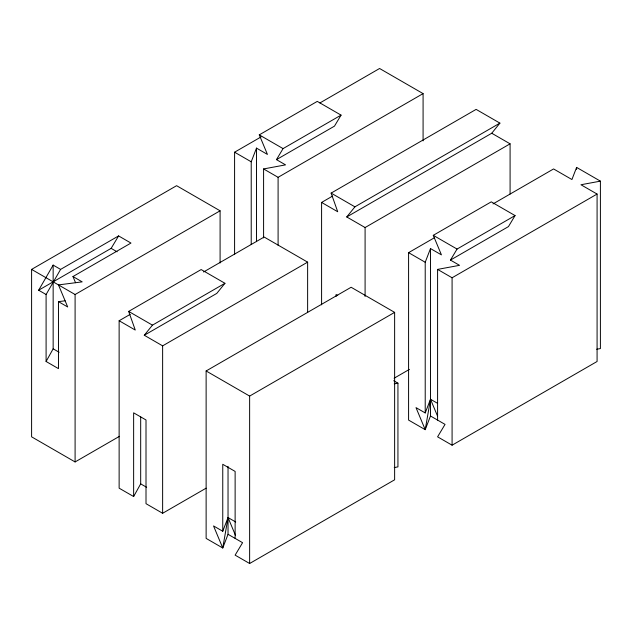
<?xml version="1.0" encoding="UTF-8"?>
<svg xmlns="http://www.w3.org/2000/svg" width="632" height="632" viewBox="0 0 632 632"><rect width="100%" height="100%" fill="white"/><g stroke="black" fill="none" stroke-linecap="round" stroke-linejoin="round"><path stroke-width="0.95" d="M251.22 244.529L251.22 161.8L256.497 148.109L267.439 154.421L259.27 134.869L317.264 101.389L341.059 115.127L334.462 126.147L276.461 159.635L285.546 164.873L263.591 168.941L263.591 237.885M228.034 466.345L228.034 534.301L222.756 547.999L213.537 525.927L222.756 531.251L228.034 517.561L235.72 522M430.495 248.566L430.495 415.99L425.218 429.681L415.998 407.616L425.218 412.941L425.218 262.256L430.495 248.566L441.436 254.878L433.268 235.325L491.262 201.845L515.056 215.575L508.452 226.604L450.458 260.084L459.535 265.329L437.589 269.398L437.589 420.083M425.218 412.941L430.495 399.25L437.328 403.192M596.695 349.251L600.4 348.564L600.4 181.139L576.605 167.401L571.928 179.535L553.585 168.941L493.031 203.907M75.556 282.717L72.972 276.54L130.966 243.059L118.595 235.918L60.601 269.398L53.151 265.1L38.647 290.214L46.097 294.512L46.097 361.488L58.468 368.63L58.468 301.654L65.112 300.8M46.097 294.512L60.601 269.398M46.097 361.488L53.151 348.817L53.151 265.1M130.224 314.341L119.132 320.74L119.132 488.173L133.636 496.539L140.683 483.867L140.683 416.899M38.647 290.214L111.145 248.36L118.595 235.918M276.461 159.635L283.065 148.607L341.059 115.127M450.458 260.084L457.054 249.063L515.056 215.575M307.626 312.374L307.626 262.146L162.629 345.854L144.286 335.26L152.454 325.148L224.953 283.294L201.158 269.556L128.659 311.41L135.264 330.054L119.132 320.74M224.953 283.294L216.784 293.406L144.286 335.26M510.087 194.056L510.087 143.827L365.091 227.544L346.747 216.95L354.915 206.838L499.912 123.121L476.117 109.383L331.121 193.1L337.717 211.744L321.593 202.43L321.593 304.853M346.747 216.95L491.743 133.241L499.912 123.121M119.448 436.333L75.097 461.945L31.6 436.831L31.6 269.398L176.597 185.69L220.094 210.804L220.094 262.999M234.59 254.625L234.59 152.201L261.032 136.939M319.887 102.961L379.587 68.493L423.084 93.607L423.084 140.881M31.6 269.398L75.097 294.512L220.094 210.804M263.591 168.941L278.096 177.315L423.084 93.607M321.593 202.43L332.677 196.031M203.575 271.989L264.129 237.032L307.626 262.146M437.502 416.014L430.495 399.25L425.218 429.681L408.588 420.083L408.588 252.658L434.176 237.885M235.412 535.209L228.034 517.561L222.756 547.999L206.127 538.393L206.127 370.968L351.123 287.26L394.629 312.374L394.629 479.799L249.632 563.507L235.128 555.141L242.577 542.698L228.034 534.301M437.589 269.398L452.085 277.772L597.082 194.056L597.082 361.488L452.085 445.197L437.589 436.831L445.039 424.388L430.495 415.99M206.127 370.968L249.632 396.082L394.629 312.374M394.092 378.228L409.441 369.365M133.636 496.539L133.636 412.83L146.008 419.972L146.008 503.68L162.629 513.279L206.127 488.173M600.4 181.139L580.95 184.749L597.082 194.056M394.234 383.853L397.939 383.166L397.939 466.882L394.234 467.569M491.743 133.241L510.087 143.827M259.27 134.869L283.065 148.607M433.268 235.325L457.054 249.063M331.121 193.1L354.915 206.838M234.59 152.201L251.22 161.8M408.588 252.658L425.218 262.256M337.741 295.468L336.09 294.512L336.09 296.487M393.697 380.709L397.939 383.166M111.145 248.36L117.125 251.812M72.972 276.54L82.192 281.864L58.468 284.913L67.695 306.978L58.468 301.654M128.659 311.41L152.454 325.148M53.151 348.817L59.131 352.261M140.683 483.867L146.663 487.319M576.605 167.401L576.605 169.376M452.085 277.772L452.085 445.197M365.091 227.544L365.091 296.487M278.096 177.315L278.096 245.271M256.497 148.109L256.497 241.669M249.632 396.082L249.632 563.507M235.128 538.393L235.128 471.425L222.756 464.283L222.756 531.251M162.629 345.854L162.629 513.279M75.097 294.512L75.097 461.945"/></g></svg>
